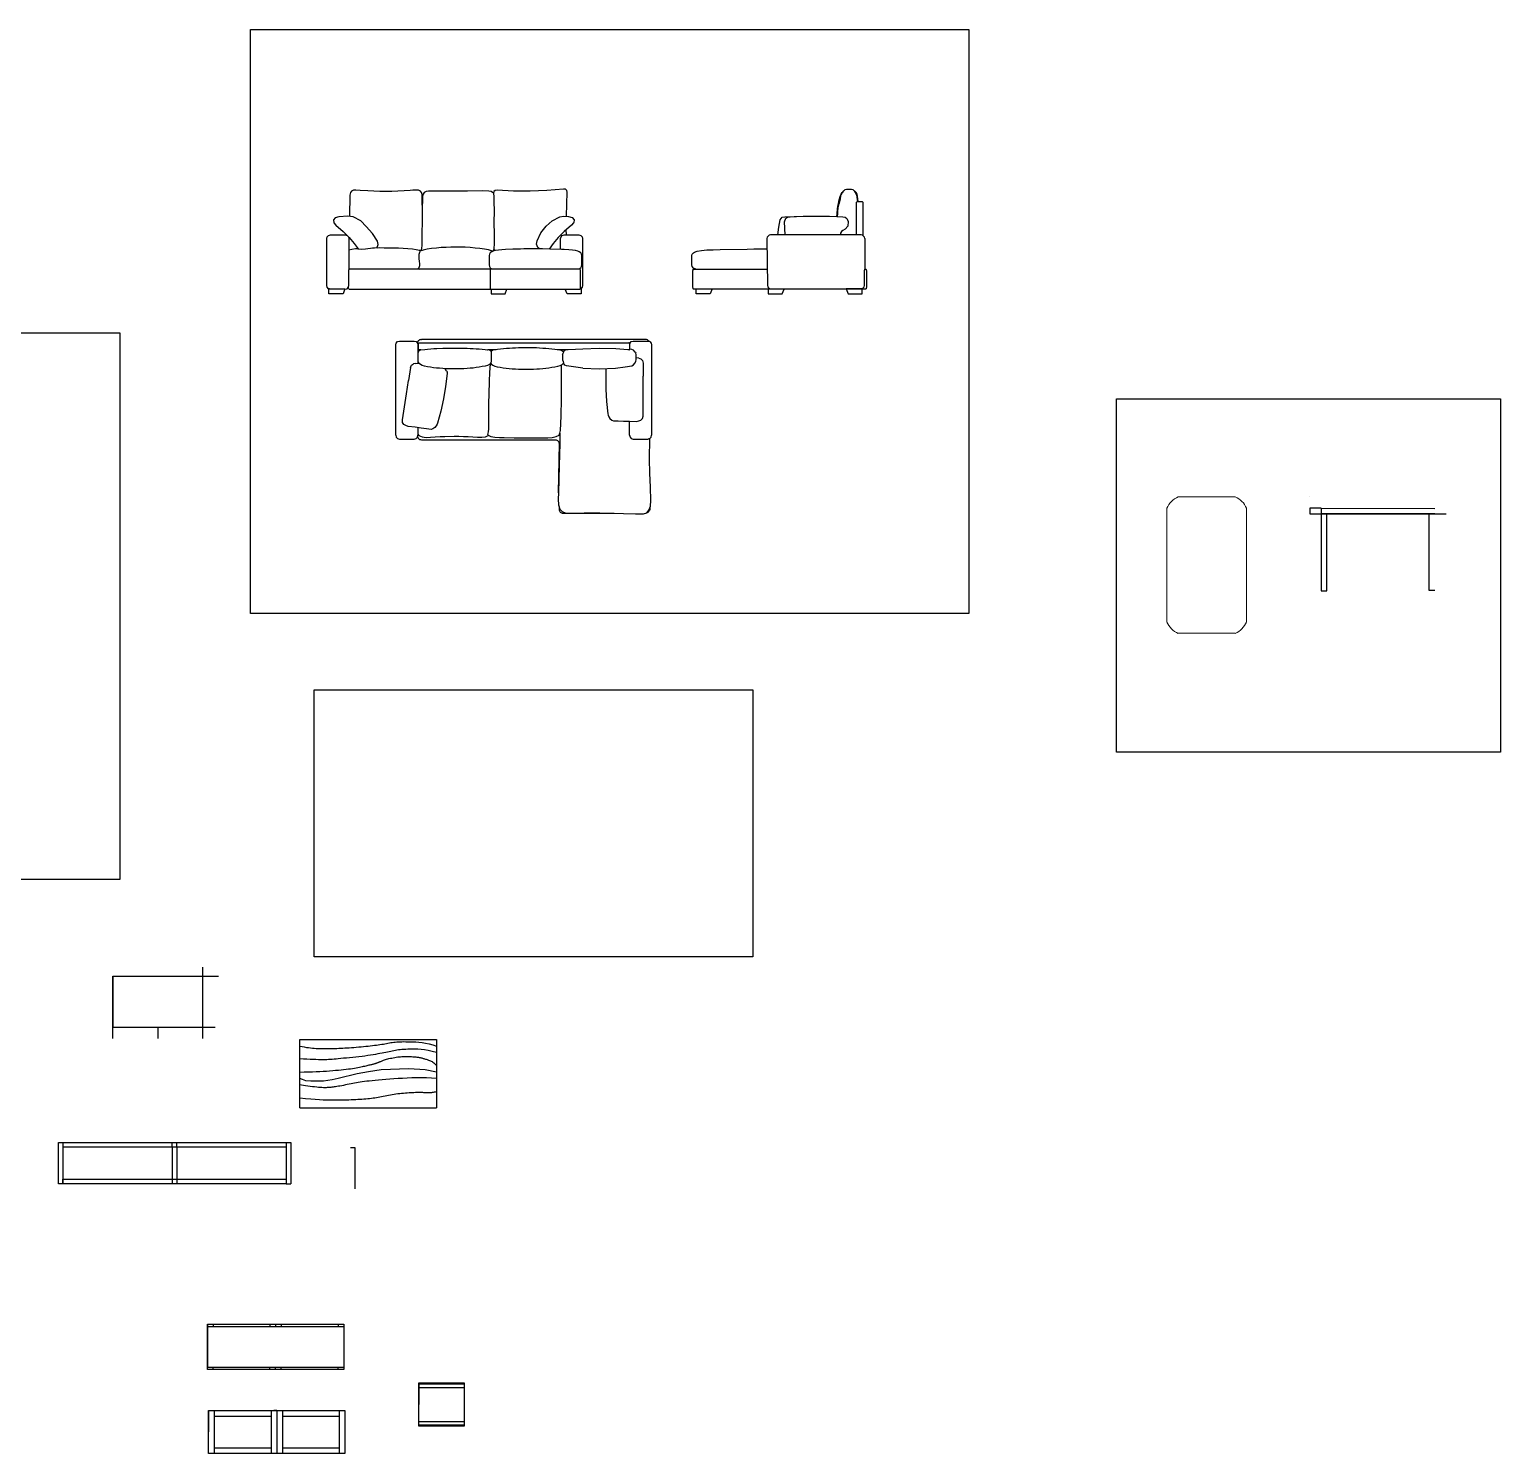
# Model space of a CAD drawing. Header units: inches. Extents: x 82 to 287, y 15 to 173.
# Drawn here: x 95.66 to 108.6, y 160.21 to 172.74 of the extents above; entities that cross this region are included whole.
import ezdxf

# ---------------------------------------------------------------- set-up
doc = ezdxf.new("R2010")
doc.units = ezdxf.units.IN
doc.header["$MEASUREMENT"] = 0
doc.layers.add('A-DOOR-FULL', color=4, linetype='Continuous', lineweight=25)
doc.layers.add('A-FURN', color=8, linetype='Continuous', lineweight=18)
doc.layers.add('ANG010029 Angely Ludres Meridienne Object by Polantis 2012-T1', color=7, linetype='Continuous', true_color=0xf0dfcc)
doc.layers.add('ANG010029 Angely Ludres Meridienne Object by Polantis 2012-T2', color=7, linetype='Continuous', true_color=0x3b2222)

msp = doc.modelspace()

# ---------------------------------------------------------------- linework, layer by layer
at = {"color": 4}
for p, q in [((96.392, 163.858), (96.392, 164.408)), ((96.392, 164.408), (97.322, 164.408)), ((96.392, 164.408), (96.392, 163.958)), ((97.184, 163.858), (97.184, 164.488)), ((96.392, 163.958), (97.292, 163.958)), ((96.392, 163.958), (96.788, 163.958)), ((96.788, 163.958), (96.788, 163.858))]:
    msp.add_line(p, q, dxfattribs=at)
at = {"color": 1, "linetype": 'Continuous'}
msp.add_line((98.036, 163.25), (99.238, 163.25), dxfattribs=at)
at = {"color": 1}
for p, q in [((95.952, 162.945), (95.952, 162.581)), ((95.952, 162.945), (95.952, 162.905)), ((95.952, 162.905), (97.916, 162.905)), ((96.914, 162.905), (96.914, 162.945)), ((96.914, 162.905), (96.914, 162.581)), ((96.954, 162.905), (96.954, 162.945)), ((96.954, 162.905), (96.954, 162.581)), ((97.916, 162.945), (97.916, 162.581)), ((97.916, 162.945), (97.956, 162.945)), ((98.522, 162.899), (98.522, 162.535)), ((95.952, 162.581), (95.952, 162.62)), ((95.952, 162.62), (97.916, 162.62)), ((97.916, 162.581), (97.956, 162.581))]:
    msp.add_line(p, q, dxfattribs=at)
at = {"color": 3}
msp.add_line((98.482, 162.899), (98.522, 162.899), dxfattribs=at)
for p, q in [((97.223, 161.346), (97.223, 160.966)), ((97.223, 161.346), (98.423, 161.346)), ((97.223, 160.946), (97.223, 161.346)), ((97.223, 161.326), (98.423, 161.326)), ((97.273, 161.346), (97.273, 161.326)), ((97.773, 161.346), (97.773, 161.326)), ((97.823, 161.346), (97.823, 161.326)), ((97.873, 161.346), (97.873, 161.326)), ((98.373, 161.346), (98.373, 161.326)), ((98.423, 161.346), (98.423, 160.946)), ((98.423, 161.346), (98.423, 161.146)), ((97.223, 160.946), (97.223, 160.966)), ((97.223, 160.966), (98.423, 160.966)), ((98.423, 160.946), (97.223, 160.946)), ((97.273, 160.946), (97.273, 160.966)), ((97.773, 160.946), (97.773, 160.966)), ((97.823, 160.946), (97.823, 160.966)), ((97.873, 160.946), (97.873, 160.966)), ((98.373, 160.946), (98.373, 160.966)), ((99.083, 160.829), (99.483, 160.829)), ((99.083, 160.449), (99.083, 160.829)), ((99.083, 160.829), (99.083, 160.819)), ((99.083, 160.829), (99.083, 160.639)), ((99.083, 160.819), (99.483, 160.819)), ((99.083, 160.819), (99.083, 160.789)), ((99.083, 160.789), (99.483, 160.789)), ((99.483, 160.829), (99.483, 160.449)), ((97.233, 160.587), (98.433, 160.587)), ((97.233, 160.207), (97.233, 160.587)), ((97.233, 160.587), (97.233, 160.537)), ((97.233, 160.587), (97.833, 160.587)), ((97.233, 160.587), (97.233, 160.397)), ((97.233, 160.587), (97.283, 160.587)), ((97.283, 160.587), (97.283, 160.207)), ((97.283, 160.537), (97.783, 160.537)), ((97.783, 160.587), (97.783, 160.207)), ((97.833, 160.587), (97.808, 160.587)), ((97.833, 160.587), (97.833, 160.207)), ((97.833, 160.587), (97.833, 160.207)), ((97.833, 160.587), (97.833, 160.207)), ((97.883, 160.587), (97.883, 160.207)), ((97.883, 160.587), (97.883, 160.207)), ((97.883, 160.537), (98.383, 160.537)), ((98.383, 160.587), (98.383, 160.207)), ((98.433, 160.587), (98.433, 160.207)), ((99.083, 160.489), (99.483, 160.489)), ((99.083, 160.459), (99.483, 160.459)), ((99.483, 160.449), (99.083, 160.449)), ((98.433, 160.207), (97.233, 160.207)), ((97.283, 160.257), (97.783, 160.257)), ((97.883, 160.257), (98.383, 160.257))]:
    msp.add_line(p, q)
msp.add_lwpolyline([(97.602, 172.738), (103.922, 172.738), (103.922, 167.598), (97.602, 167.598)], close=True, dxfattribs=at)
at = {"color": 0}
msp.add_lwpolyline([(90.202, 170.068), (96.452, 170.068), (96.452, 165.258), (90.202, 165.258)], close=True, dxfattribs=at)
at = {"color": 2}
msp.add_lwpolyline([(105.222, 169.488), (108.602, 169.488), (108.602, 166.378), (105.222, 166.378)], close=True, dxfattribs=at)
at = {"color": 5}
msp.add_lwpolyline([(98.162, 166.928), (102.022, 166.928), (102.022, 164.578), (98.162, 164.578)], close=True, dxfattribs=at)
at = {"color": 1, "linetype": 'Continuous'}
for points in [[(98.036, 163.25), (98.036, 163.85), (99.238, 163.85), (99.238, 163.25)], [(98.036, 163.793), (98.057, 163.789), (98.076, 163.785), (98.094, 163.781), (98.112, 163.779), (98.13, 163.776), (98.147, 163.775), (98.164, 163.773), (98.181, 163.772), (98.199, 163.772), (98.217, 163.771), (98.235, 163.771), (98.253, 163.77), (98.271, 163.77), (98.29, 163.77), (98.308, 163.771), (98.326, 163.771), (98.343, 163.771), (98.361, 163.772), (98.379, 163.773), (98.397, 163.773), (98.415, 163.774), (98.433, 163.776), (98.452, 163.777), (98.472, 163.778), (98.492, 163.78), (98.513, 163.781), (98.533, 163.783), (98.555, 163.785), (98.576, 163.787), (98.597, 163.789), (98.617, 163.791), (98.637, 163.793), (98.656, 163.795), (98.675, 163.797), (98.693, 163.799), (98.71, 163.801), (98.726, 163.803), (98.742, 163.806), (98.757, 163.808), (98.772, 163.81), (98.786, 163.813), (98.799, 163.815), (98.812, 163.818), (98.825, 163.82), (98.837, 163.823), (98.85, 163.825), (98.863, 163.827), (98.876, 163.828), (98.889, 163.83), (98.903, 163.831), (98.917, 163.831), (98.933, 163.831), (98.949, 163.832), (98.968, 163.831), (98.987, 163.831), (99.009, 163.831), (99.033, 163.83), (99.058, 163.829), (99.085, 163.827), (99.114, 163.823), (99.143, 163.819), (99.174, 163.813), (99.206, 163.804), (99.238, 163.793)], [(99.238, 163.736), (99.2, 163.746), (99.165, 163.754), (99.133, 163.759), (99.104, 163.763), (99.076, 163.765), (99.051, 163.765), (99.028, 163.765), (99.007, 163.765), (98.987, 163.764), (98.968, 163.763), (98.951, 163.762), (98.935, 163.761), (98.92, 163.76), (98.905, 163.758), (98.891, 163.756), (98.877, 163.754), (98.864, 163.752), (98.85, 163.749), (98.836, 163.746), (98.822, 163.743), (98.808, 163.74), (98.793, 163.737), (98.777, 163.733), (98.76, 163.73), (98.742, 163.726), (98.723, 163.723), (98.702, 163.719), (98.681, 163.716), (98.658, 163.712), (98.634, 163.709), (98.61, 163.705), (98.584, 163.702), (98.557, 163.699), (98.529, 163.696), (98.502, 163.693), (98.474, 163.69), (98.447, 163.687), (98.422, 163.685), (98.397, 163.682), (98.375, 163.68), (98.355, 163.678), (98.338, 163.677), (98.321, 163.675), (98.305, 163.674), (98.29, 163.673), (98.274, 163.672), (98.258, 163.672), (98.241, 163.672), (98.222, 163.672), (98.201, 163.672), (98.178, 163.673), (98.154, 163.674), (98.127, 163.675), (98.099, 163.676), (98.069, 163.677), (98.036, 163.679)], [(98.036, 163.564), (98.076, 163.565), (98.113, 163.566), (98.148, 163.567), (98.181, 163.569), (98.212, 163.57), (98.243, 163.571), (98.271, 163.573), (98.299, 163.575), (98.326, 163.577), (98.351, 163.579), (98.376, 163.581), (98.399, 163.583), (98.422, 163.586), (98.443, 163.588), (98.464, 163.591), (98.483, 163.593), (98.501, 163.596), (98.517, 163.599), (98.533, 163.602), (98.548, 163.604), (98.561, 163.607), (98.574, 163.61), (98.587, 163.612), (98.598, 163.615), (98.609, 163.617), (98.62, 163.619), (98.629, 163.622), (98.639, 163.624), (98.647, 163.626), (98.655, 163.628), (98.663, 163.629), (98.67, 163.631), (98.676, 163.633), (98.682, 163.634), (98.687, 163.636), (98.692, 163.637), (98.697, 163.638), (98.701, 163.64), (98.706, 163.641), (98.71, 163.643), (98.714, 163.644), (98.718, 163.646), (98.722, 163.647), (98.726, 163.649), (98.73, 163.65), (98.735, 163.652), (98.739, 163.654), (98.744, 163.656), (98.749, 163.658), (98.754, 163.661), (98.76, 163.663), (98.766, 163.665), (98.773, 163.668), (98.781, 163.67), (98.79, 163.673), (98.799, 163.676), (98.81, 163.679), (98.821, 163.682), (98.834, 163.685), (98.846, 163.687), (98.859, 163.69), (98.872, 163.693), (98.885, 163.695), (98.898, 163.697), (98.911, 163.698), (98.923, 163.699), (98.934, 163.7), (98.946, 163.7), (98.957, 163.701), (98.968, 163.701), (98.978, 163.701), (98.989, 163.7), (98.999, 163.7), (99.01, 163.7), (99.02, 163.7), (99.03, 163.699), (99.039, 163.699), (99.048, 163.698), (99.057, 163.697), (99.066, 163.696), (99.074, 163.695), (99.081, 163.694), (99.088, 163.692), (99.095, 163.691), (99.102, 163.689), (99.109, 163.688), (99.115, 163.686), (99.122, 163.684), (99.128, 163.682), (99.135, 163.68), (99.142, 163.678), (99.149, 163.676), (99.156, 163.674), (99.163, 163.671), (99.17, 163.669), (99.177, 163.666), (99.185, 163.663), (99.192, 163.66), (99.2, 163.656), (99.207, 163.651), (99.215, 163.646), (99.222, 163.639), (99.23, 163.631), (99.238, 163.622)], [(99.238, 163.564), (99.139, 163.583), (98.996, 163.593), (98.751, 163.583), (98.642, 163.567), (98.542, 163.547), (98.374, 163.508), (98.321, 163.494), (98.244, 163.485), (98.166, 163.485), (98.132, 163.485), (98.088, 163.488), (98.06, 163.498), (98.036, 163.507)], [(99.238, 163.507), (99.194, 163.51), (99.15, 163.512), (99.107, 163.513), (99.064, 163.513), (99.022, 163.512), (98.981, 163.51), (98.941, 163.508), (98.902, 163.506), (98.864, 163.504), (98.828, 163.501), (98.793, 163.499), (98.76, 163.496), (98.729, 163.493), (98.7, 163.491), (98.673, 163.488), (98.648, 163.485), (98.625, 163.483), (98.605, 163.48), (98.586, 163.477), (98.568, 163.475), (98.551, 163.472), (98.535, 163.469), (98.519, 163.466), (98.503, 163.463), (98.487, 163.46), (98.47, 163.457), (98.454, 163.454), (98.437, 163.45), (98.421, 163.447), (98.405, 163.444), (98.39, 163.441), (98.376, 163.439), (98.363, 163.436), (98.351, 163.434), (98.34, 163.433), (98.329, 163.431), (98.318, 163.43), (98.308, 163.429), (98.298, 163.428), (98.288, 163.427), (98.278, 163.427), (98.267, 163.426), (98.256, 163.426), (98.244, 163.426), (98.231, 163.427), (98.217, 163.428), (98.202, 163.429), (98.185, 163.431), (98.167, 163.433), (98.147, 163.435), (98.127, 163.438), (98.107, 163.44), (98.087, 163.443), (98.068, 163.446), (98.051, 163.448), (98.036, 163.45)], [(98.036, 163.336), (98.087, 163.331), (98.132, 163.327), (98.173, 163.324), (98.21, 163.322), (98.243, 163.32), (98.274, 163.319), (98.302, 163.319), (98.329, 163.319), (98.354, 163.319), (98.379, 163.319), (98.402, 163.319), (98.425, 163.319), (98.447, 163.32), (98.468, 163.32), (98.489, 163.321), (98.509, 163.322), (98.528, 163.323), (98.547, 163.324), (98.565, 163.325), (98.583, 163.326), (98.6, 163.327), (98.617, 163.329), (98.634, 163.33), (98.65, 163.332), (98.666, 163.334), (98.681, 163.336), (98.696, 163.338), (98.711, 163.341), (98.726, 163.343), (98.741, 163.346), (98.756, 163.348), (98.771, 163.351), (98.787, 163.354), (98.802, 163.357), (98.818, 163.36), (98.834, 163.363), (98.85, 163.366), (98.866, 163.369), (98.882, 163.371), (98.899, 163.374), (98.916, 163.376), (98.932, 163.378), (98.949, 163.379), (98.966, 163.381), (98.982, 163.382), (98.998, 163.383), (99.013, 163.384), (99.027, 163.385), (99.041, 163.385), (99.054, 163.386), (99.066, 163.386), (99.077, 163.386), (99.088, 163.386), (99.098, 163.386), (99.107, 163.386), (99.116, 163.386), (99.125, 163.385), (99.133, 163.385), (99.141, 163.385), (99.148, 163.385), (99.155, 163.385), (99.163, 163.384), (99.17, 163.384), (99.177, 163.384), (99.184, 163.385), (99.191, 163.385), (99.198, 163.385), (99.205, 163.386), (99.213, 163.387), (99.221, 163.389), (99.229, 163.391), (99.238, 163.393)]]:
    msp.add_lwpolyline(points, dxfattribs=at)
at = {"color": 1}
for points in [[(97.916, 162.581), (95.912, 162.581), (95.912, 162.945), (97.916, 162.945)], [(97.956, 162.945), (97.956, 162.581)]]:
    msp.add_lwpolyline(points, dxfattribs=at)
at = {"layer": 'A-DOOR-FULL', "color": 1, "lineweight": 5}
for p, q in [((105.766, 168.625), (105.766, 168.625)), ((106.923, 168.625), (106.923, 168.625))]:
    msp.add_line(p, q, dxfattribs=at)
at = {"layer": 'A-DOOR-FULL', "color": 1}
for p, q in [((107.023, 168.525), (106.923, 168.525)), ((106.923, 168.525), (106.923, 168.475)), ((106.923, 168.475), (108.123, 168.475)), ((107.023, 168.525), (107.023, 168.475)), ((107.023, 168.525), (108.023, 168.524)), ((108.023, 168.475), (107.023, 168.475)), ((107.023, 168.475), (107.023, 167.799)), ((107.073, 167.799), (107.073, 168.475)), ((107.973, 167.8), (107.973, 168.475)), ((107.023, 167.799), (107.073, 167.799)), ((108.023, 167.8), (107.973, 167.8))]:
    msp.add_line(p, q, dxfattribs=at)
at = {"layer": 'A-DOOR-FULL', "color": 1, "lineweight": 5}
for centre, start, end in [((105.837, 168.454), 112.5, 157.5), ((106.196, 168.454), 22.5, 67.5), ((105.837, 167.595), 202.5544, 247.5544), ((106.196, 167.595), 292.4456, 337.4456)]:
    msp.add_arc(centre, 0.185, start, end, dxfattribs=at)
at = {"layer": 'A-FURN', "color": 1, "lineweight": 5}
for p, q in [((106.266, 168.625), (105.766, 168.625)), ((105.666, 168.525), (105.666, 167.525)), ((106.366, 167.525), (106.366, 168.525)), ((105.766, 167.425), (106.266, 167.425))]:
    msp.add_line(p, q, dxfattribs=at)
at = {"layer": 'ANG010029 Angely Ludres Meridienne Object by Polantis 2012-T1', "color": 6}
for p, q in [((102.147, 170.898), (102.151, 170.485)), ((102.976, 170.93), (102.179, 170.93)), ((103.008, 170.898), (103.008, 170.63)), ((103.005, 170.616), (103.007, 170.628)), ((103.007, 170.628), (103.008, 170.63)), ((103.005, 170.611), (103.005, 170.616)), ((103.005, 170.595), (103.005, 170.611)), ((103.005, 170.485), (103.005, 170.595)), ((102.846, 170.452), (101.665, 170.452)), ((102.179, 170.456), (102.976, 170.456)), ((98.881, 169.963), (98.885, 169.979)), ((98.885, 169.979), (98.897, 169.991)), ((98.897, 169.991), (98.913, 169.995)), ((98.913, 169.995), (99.043, 169.995)), ((99.043, 169.995), (99.059, 169.991)), ((99.059, 169.991), (99.071, 169.979)), ((99.071, 169.979), (99.075, 169.963)), ((99.081, 169.974), (99.083, 169.978)), ((99.081, 169.927), (99.081, 169.974)), ((99.083, 169.978), (99.086, 169.981)), ((99.091, 170.006), (99.085, 170.002)), ((99.086, 169.981), (99.09, 169.982)), ((99.09, 169.982), (100.932, 169.982)), ((99.098, 170.009), (99.091, 170.006)), ((99.098, 170.009), (99.106, 170.01)), ((101.08, 170.01), (99.106, 170.01)), ((100.936, 169.981), (100.932, 169.982)), ((100.939, 169.978), (100.936, 169.981)), ((100.94, 169.974), (100.939, 169.978)), ((100.94, 169.973), (100.942, 169.979)), ((100.94, 169.927), (100.94, 169.974)), ((100.942, 169.979), (100.953, 169.991)), ((100.953, 169.991), (100.969, 169.995)), ((100.969, 169.995), (101.1, 169.995)), ((101.088, 170.009), (101.08, 170.01)), ((101.095, 170.006), (101.088, 170.009)), ((101.102, 170.002), (101.095, 170.006)), ((101.1, 169.995), (101.116, 169.991)), ((101.116, 169.991), (101.127, 169.979)), ((101.127, 169.979), (101.132, 169.963)), ((98.881, 169.167), (98.881, 169.963)), ((99.075, 169.963), (99.075, 169.801)), ((99.075, 169.963), (99.075, 169.963)), ((99.083, 169.923), (99.081, 169.927)), ((99.086, 169.92), (99.083, 169.923)), ((99.086, 169.92), (99.09, 169.919)), ((99.1, 169.919), (99.09, 169.919)), ((99.763, 169.919), (99.691, 169.919)), ((100.397, 169.919), (100.301, 169.919)), ((100.325, 169.919), (100.328, 169.918)), ((100.345, 169.911), (100.328, 169.918)), ((100.345, 169.911), (100.345, 169.911)), ((100.349, 169.879), (100.353, 169.89)), ((100.353, 169.89), (100.353, 169.891)), ((100.356, 169.901), (100.367, 169.915)), ((100.367, 169.915), (100.376, 169.919)), ((100.932, 169.919), (100.924, 169.919)), ((100.936, 169.92), (100.932, 169.919)), ((100.936, 169.92), (100.939, 169.923)), ((100.939, 169.923), (100.94, 169.927)), ((100.957, 169.922), (100.939, 169.924)), ((100.973, 169.915), (100.957, 169.922)), ((100.987, 169.899), (100.973, 169.915)), ((100.987, 169.899), (100.992, 169.89)), ((100.996, 169.878), (100.992, 169.89)), ((100.996, 169.832), (100.996, 169.878)), ((100.998, 169.85), (100.996, 169.85)), ((101.02, 169.845), (100.998, 169.85)), ((101.02, 169.845), (101.038, 169.84)), ((101.132, 169.963), (101.132, 169.167)), ((101.132, 169.963), (101.132, 169.963)), ((99.011, 169.763), (98.993, 169.648)), ((99.011, 169.763), (99.019, 169.784)), ((99.019, 169.784), (99.036, 169.797)), ((99.055, 169.799), (99.036, 169.797)), ((99.055, 169.799), (99.077, 169.801)), ((99.077, 169.801), (99.086, 169.799)), ((99.087, 169.799), (99.087, 169.799)), ((99.087, 169.799), (99.087, 169.799)), ((99.316, 169.751), (99.311, 169.753)), ((99.328, 169.731), (99.316, 169.751)), ((99.328, 169.731), (99.332, 169.722)), ((99.332, 169.722), (99.333, 169.71)), ((100.355, 169.798), (100.356, 169.801)), ((100.367, 169.785), (100.356, 169.801)), ((100.383, 169.777), (100.367, 169.785)), ((100.527, 169.759), (100.383, 169.777)), ((100.527, 169.759), (100.67, 169.753)), ((100.67, 169.753), (100.813, 169.759)), ((100.73, 169.755), (100.728, 169.686)), ((100.813, 169.759), (100.9, 169.769)), ((100.985, 169.802), (100.987, 169.805)), ((100.987, 169.805), (100.992, 169.819)), ((100.992, 169.819), (100.996, 169.832)), ((101.053, 169.824), (101.038, 169.84)), ((101.053, 169.824), (101.058, 169.803)), ((101.058, 169.803), (101.058, 169.686)), ((98.975, 169.532), (98.993, 169.648)), ((99.319, 169.597), (99.301, 169.487)), ((99.333, 169.71), (99.319, 169.597)), ((100.728, 169.686), (100.729, 169.574)), ((101.058, 169.569), (101.058, 169.686)), ((98.957, 169.417), (98.975, 169.532)), ((99.301, 169.487), (99.278, 169.38)), ((100.729, 169.574), (100.735, 169.465)), ((100.735, 169.465), (100.747, 169.356)), ((101.058, 169.452), (101.058, 169.569)), ((98.939, 169.302), (98.957, 169.417)), ((99.278, 169.38), (99.249, 169.275)), ((100.747, 169.356), (100.75, 169.345)), ((100.75, 169.345), (100.757, 169.329)), ((100.757, 169.329), (100.765, 169.314)), ((101.053, 169.314), (101.058, 169.336)), ((101.058, 169.336), (101.058, 169.452)), ((98.941, 169.28), (98.939, 169.302)), ((98.953, 169.262), (98.941, 169.28)), ((98.97, 169.254), (98.953, 169.262)), ((98.991, 169.245), (98.97, 169.254)), ((99.051, 169.238), (98.991, 169.245)), ((99.104, 169.231), (99.051, 169.238)), ((99.075, 169.235), (99.075, 169.167)), ((99.151, 169.225), (99.104, 169.231)), ((99.192, 169.219), (99.151, 169.225)), ((99.206, 169.224), (99.192, 169.219)), ((99.225, 169.235), (99.206, 169.224)), ((99.235, 169.249), (99.225, 169.235)), ((99.245, 169.264), (99.235, 169.249)), ((99.249, 169.275), (99.245, 169.264)), ((100.765, 169.314), (100.783, 169.3)), ((100.783, 169.3), (100.796, 169.293)), ((100.796, 169.293), (100.837, 169.293)), ((100.837, 169.293), (100.884, 169.292)), ((100.884, 169.292), (100.938, 169.29)), ((100.937, 169.167), (100.937, 169.29)), ((100.938, 169.29), (100.998, 169.288)), ((100.998, 169.288), (101.02, 169.294)), ((101.018, 169.293), (101.02, 169.293)), ((101.02, 169.294), (101.038, 169.299)), ((101.038, 169.299), (101.053, 169.314)), ((98.881, 169.167), (98.885, 169.151)), ((98.885, 169.151), (98.897, 169.139)), ((98.897, 169.139), (98.913, 169.134)), ((98.913, 169.134), (99.043, 169.134)), ((99.043, 169.134), (99.059, 169.139)), ((99.059, 169.139), (99.071, 169.151)), ((99.059, 169.139), (99.059, 169.139)), ((99.071, 169.151), (99.075, 169.167)), ((99.071, 169.151), (99.071, 169.151)), ((99.075, 169.167), (99.075, 169.167)), ((100.937, 169.167), (100.942, 169.151)), ((100.942, 169.151), (100.953, 169.139)), ((100.953, 169.139), (100.969, 169.134)), ((100.969, 169.134), (101.1, 169.134)), ((101.1, 169.134), (101.116, 169.139)), ((101.108, 169.136), (101.104, 169.136)), ((101.108, 169.137), (101.108, 169.136)), ((101.11, 169.136), (101.108, 169.136)), ((101.11, 169.137), (101.11, 169.137)), ((101.11, 169.137), (101.11, 169.137)), ((101.11, 169.137), (101.11, 169.136)), ((101.11, 169.137), (101.11, 169.136)), ((101.116, 169.139), (101.127, 169.151)), ((101.116, 169.139), (101.116, 169.139)), ((101.127, 169.151), (101.132, 169.167)), ((101.127, 169.151), (101.127, 169.151)), ((101.132, 169.167), (101.132, 169.167))]:
    msp.add_line(p, q, dxfattribs=at)
for points in [[(99.114, 171.192), (99.113, 171.236), (99.114, 171.265), (99.112, 171.285), (99.107, 171.303), (99.097, 171.316), (99.08, 171.323), (99.058, 171.325), (99.032, 171.325), (99.007, 171.32), (98.954, 171.317), (98.9, 171.314), (98.847, 171.313), (98.794, 171.313), (98.741, 171.313), (98.687, 171.315), (98.634, 171.317), (98.568, 171.322), (98.529, 171.325), (98.508, 171.323), (98.491, 171.316), (98.481, 171.302), (98.476, 171.281), (98.473, 171.094)], [(99.728, 170.785), (99.737, 170.789), (99.747, 170.802), (99.748, 170.821), (99.749, 170.841), (99.749, 170.864), (99.749, 170.932), (99.748, 171.045), (99.749, 171.136), (99.748, 171.226), (99.747, 171.27), (99.744, 171.291), (99.742, 171.297), (99.72, 171.311), (99.699, 171.315), (99.647, 171.317), (99.513, 171.316), (99.38, 171.316), (99.222, 171.316), (99.17, 171.315), (99.148, 171.311), (99.132, 171.303), (99.122, 171.289), (99.117, 171.27), (99.115, 171.249), (99.115, 171.226), (99.114, 171.181), (99.114, 171.157), (99.114, 171.136), (99.113, 171.065), (99.112, 171.019), (99.111, 170.973), (99.11, 170.923), (99.111, 170.901), (99.111, 170.87), (99.11, 170.836), (99.108, 170.813), (99.105, 170.8), (99.098, 170.792), (99.096, 170.789)], [(100.382, 171.094), (100.389, 171.305), (100.385, 171.321), (100.374, 171.332), (100.358, 171.334), (100.211, 171.32), (100.064, 171.314), (99.918, 171.315), (99.773, 171.325), (99.756, 171.322), (99.745, 171.312), (99.742, 171.297)], [(102.762, 171.091), (102.762, 171.093), (102.764, 171.115), (102.768, 171.159), (102.772, 171.182), (102.776, 171.204), (102.78, 171.226), (102.786, 171.249), (102.792, 171.27), (102.799, 171.288), (102.808, 171.302), (102.818, 171.31)], [(102.768, 171.091), (102.77, 171.115), (102.772, 171.137), (102.774, 171.169), (102.782, 171.204), (102.793, 171.249), (102.797, 171.27), (102.801, 171.283), (102.812, 171.302), (102.823, 171.318), (102.835, 171.33), (102.847, 171.334), (102.89, 171.334), (102.903, 171.33), (102.913, 171.318), (102.924, 171.304), (102.935, 171.283), (102.944, 171.22)], [(102.951, 171.22), (102.947, 171.249), (102.944, 171.27), (102.94, 171.288), (102.933, 171.302), (102.925, 171.31), (102.917, 171.313)], [(102.995, 170.922), (102.995, 171.212), (102.994, 171.216), (102.991, 171.219), (102.987, 171.22), (102.94, 171.22), (102.935, 171.219), (102.932, 171.216), (102.931, 171.212), (102.931, 170.93)], [(98.348, 171.081), (98.332, 171.063), (98.336, 171.037), (98.354, 171.015), (98.417, 170.96), (98.452, 170.926), (98.471, 170.907), (98.515, 170.856), (98.549, 170.807)], [(98.714, 170.815), (98.725, 170.846), (98.72, 170.874), (98.675, 170.942), (98.619, 171.005), (98.572, 171.054), (98.507, 171.088), (98.459, 171.096), (98.379, 171.09), (98.348, 171.081)], [(100.147, 170.807), (100.132, 170.82), (100.12, 170.849), (100.124, 170.879), (100.158, 170.948), (100.203, 171.006), (100.258, 171.053), (100.324, 171.09), (100.358, 171.096), (100.4, 171.093), (100.433, 171.083), (100.451, 171.063), (100.448, 171.038), (100.446, 171.037)], [(100.446, 171.037), (100.428, 171.015), (100.364, 170.96), (100.31, 170.907), (100.265, 170.856), (100.23, 170.806)], [(102.242, 170.93), (102.251, 170.999), (102.263, 171.064), (102.282, 171.086), (102.304, 171.09), (102.466, 171.094), (102.582, 171.096)], [(102.306, 170.93), (102.3, 171.045), (102.313, 171.077), (102.328, 171.086), (102.35, 171.09), (102.466, 171.094)], [(102.582, 171.096), (102.697, 171.094), (102.762, 171.091), (102.768, 171.091), (102.814, 171.089), (102.836, 171.086), (102.85, 171.076), (102.857, 171.064), (102.863, 171.048), (102.858, 171.006), (102.835, 170.981), (102.815, 170.97), (102.802, 170.961), (102.795, 170.946), (102.797, 170.93)], [(98.297, 170.455), (98.29, 170.457), (98.278, 170.469), (98.274, 170.485), (98.274, 170.898), (98.278, 170.914), (98.29, 170.926), (98.306, 170.93), (98.436, 170.93), (98.452, 170.926), (98.464, 170.914), (98.468, 170.898), (98.468, 170.627)], [(100.33, 170.803), (100.33, 170.898), (100.335, 170.914), (100.346, 170.926), (100.362, 170.93), (100.492, 170.93), (100.508, 170.926), (100.52, 170.914), (100.525, 170.898), (100.525, 170.485), (100.52, 170.469), (100.508, 170.457), (100.504, 170.456)], [(100.382, 170.93), (100.381, 170.975)], [(99.099, 170.788), (99.09, 170.792), (99.061, 170.8), (99.029, 170.805), (98.988, 170.808), (98.905, 170.813), (98.863, 170.814), (98.822, 170.815), (98.78, 170.815), (98.737, 170.816), (98.695, 170.815), (98.677, 170.815), (98.657, 170.812), (98.635, 170.808), (98.613, 170.806), (98.578, 170.802), (98.552, 170.805), (98.55, 170.806), (98.547, 170.809), (98.525, 170.808), (98.493, 170.803), (98.468, 170.796)], [(99.73, 170.784), (99.722, 170.789), (99.696, 170.798), (99.661, 170.806), (99.621, 170.811), (99.578, 170.815), (99.535, 170.819), (99.492, 170.821), (99.45, 170.822), (99.407, 170.822), (99.365, 170.822), (99.323, 170.82), (99.28, 170.818), (99.238, 170.814), (99.196, 170.81), (99.156, 170.804), (99.122, 170.797), (99.094, 170.786), (99.089, 170.776), (99.083, 170.759), (99.084, 170.717), (99.086, 170.702), (99.09, 170.673), (99.09, 170.659), (99.086, 170.648), (99.081, 170.634), (99.067, 170.63)], [(99.105, 170.8), (99.107, 170.791)], [(100.492, 170.63), (100.496, 170.631), (100.509, 170.641), (100.515, 170.653), (100.518, 170.667), (100.518, 170.749), (100.515, 170.762), (100.508, 170.772), (100.495, 170.781), (100.483, 170.787), (100.462, 170.793), (100.435, 170.797), (100.404, 170.8), (100.362, 170.802), (100.338, 170.803), (100.239, 170.806), (100.173, 170.807), (100.141, 170.807), (100.107, 170.807), (100.075, 170.807), (100.042, 170.807), (100.009, 170.807), (99.977, 170.806), (99.944, 170.806), (99.912, 170.804), (99.847, 170.801), (99.814, 170.8), (99.784, 170.797), (99.757, 170.793), (99.736, 170.787), (99.724, 170.781), (99.712, 170.772), (99.705, 170.761), (99.703, 170.749), (99.703, 170.668), (99.705, 170.653), (99.711, 170.641), (99.723, 170.631), (99.727, 170.63)], [(99.755, 170.792), (99.747, 170.801)], [(101.52, 170.63), (101.501, 170.639), (101.49, 170.652), (101.486, 170.666), (101.486, 170.697), (101.486, 170.738), (101.486, 170.75), (101.489, 170.762), (101.5, 170.772), (101.509, 170.778), (101.532, 170.787), (101.57, 170.794), (101.619, 170.798), (101.675, 170.8), (101.735, 170.802), (101.974, 170.806), (102.033, 170.807), (102.093, 170.807), (102.148, 170.807)], [(98.472, 170.63), (98.47, 170.63), (98.469, 170.628), (98.467, 170.625), (98.467, 170.624), (98.466, 170.621), (98.466, 170.616), (98.465, 170.611), (98.465, 170.603), (98.465, 170.595), (98.465, 170.487), (98.465, 170.479)], [(98.47, 170.629), (98.468, 170.63)], [(100.503, 170.455), (100.505, 170.461), (100.506, 170.466), (100.507, 170.472), (100.507, 170.479), (100.507, 170.487), (100.507, 170.595), (100.507, 170.603), (100.507, 170.611), (100.506, 170.616), (100.505, 170.621), (100.504, 170.625), (100.503, 170.628), (100.501, 170.63), (100.5, 170.63), (98.472, 170.63)], [(99.081, 170.634), (99.092, 170.63)], [(99.718, 170.63), (99.716, 170.63), (99.714, 170.628), (99.713, 170.625), (99.712, 170.621), (99.711, 170.616), (99.711, 170.611), (99.71, 170.603), (99.71, 170.595), (99.71, 170.487), (99.71, 170.479), (99.711, 170.472), (99.711, 170.466), (99.712, 170.461), (99.713, 170.457), (99.714, 170.455), (99.716, 170.453), (99.718, 170.452)], [(99.712, 170.63), (99.722, 170.633)], [(101.525, 170.452), (101.503, 170.452), (101.501, 170.453), (101.499, 170.455), (101.498, 170.457), (101.497, 170.461), (101.496, 170.466), (101.496, 170.472), (101.495, 170.479), (101.495, 170.487), (101.495, 170.595), (101.495, 170.603), (101.496, 170.611), (101.496, 170.616), (101.497, 170.621), (101.498, 170.625), (101.499, 170.628), (101.501, 170.63), (101.503, 170.63), (102.15, 170.63)], [(103.008, 170.63), (103.015, 170.63), (103.017, 170.63), (103.018, 170.628), (103.02, 170.625), (103.021, 170.621), (103.022, 170.616), (103.022, 170.611), (103.023, 170.603), (103.023, 170.595), (103.023, 170.487), (103.023, 170.479), (103.022, 170.472), (103.022, 170.466), (103.021, 170.461), (103.02, 170.457), (103.018, 170.455), (103.017, 170.453), (103.015, 170.452), (102.986, 170.452)], [(98.433, 170.453), (98.436, 170.453), (98.452, 170.457), (98.464, 170.469), (98.465, 170.472), (98.465, 170.479)], [(98.472, 170.452), (98.47, 170.453), (98.469, 170.455), (98.467, 170.457), (98.466, 170.461), (98.465, 170.466), (98.465, 170.472)], [(98.472, 170.452), (100.499, 170.452), (100.501, 170.453), (100.503, 170.455)], [(99.085, 170.002), (99.079, 169.997), (99.075, 169.991), (99.072, 169.984), (99.072, 169.977)], [(101.102, 170.002), (101.107, 169.997), (101.11, 169.992)], [(99.718, 169.804), (99.705, 169.79), (99.689, 169.782), (99.667, 169.775), (99.642, 169.771), (99.615, 169.766), (99.588, 169.763), (99.562, 169.759), (99.535, 169.757), (99.508, 169.754), (99.481, 169.753), (99.455, 169.752), (99.428, 169.751), (99.401, 169.751), (99.374, 169.751), (99.348, 169.752), (99.321, 169.753), (99.294, 169.754), (99.267, 169.757), (99.24, 169.759), (99.214, 169.762), (99.187, 169.766), (99.16, 169.77), (99.135, 169.775), (99.114, 169.782), (99.097, 169.79), (99.087, 169.799), (99.079, 169.812), (99.077, 169.822), (99.077, 169.833), (99.077, 169.885), (99.081, 169.9), (99.085, 169.908), (99.096, 169.918), (99.1, 169.919)], [(99.1, 169.919), (99.136, 169.923), (99.161, 169.926), (99.188, 169.928), (99.215, 169.93), (99.241, 169.931), (99.295, 169.933), (99.321, 169.934), (99.348, 169.934), (99.375, 169.935), (99.401, 169.935), (99.428, 169.935), (99.454, 169.934), (99.481, 169.934), (99.508, 169.933), (99.534, 169.932), (99.561, 169.931), (99.588, 169.929), (99.614, 169.928), (99.641, 169.926), (99.666, 169.923), (99.688, 169.919), (99.691, 169.919)], [(99.703, 169.919), (99.706, 169.918), (99.715, 169.909), (99.719, 169.904)], [(99.743, 169.919), (99.736, 169.916), (99.724, 169.907), (99.719, 169.904), (99.72, 169.898), (99.721, 169.885), (99.721, 169.822), (99.719, 169.812), (99.718, 169.804), (99.724, 169.794), (99.734, 169.784), (99.752, 169.776), (99.774, 169.769), (99.799, 169.765), (99.826, 169.761), (99.853, 169.758), (99.879, 169.755), (99.906, 169.753), (99.933, 169.751), (99.96, 169.749), (99.987, 169.749), (100.014, 169.748), (100.04, 169.748), (100.067, 169.749), (100.094, 169.749), (100.121, 169.751), (100.147, 169.753), (100.174, 169.755), (100.201, 169.758), (100.228, 169.761), (100.254, 169.765), (100.281, 169.769), (100.306, 169.774), (100.328, 169.781), (100.345, 169.789), (100.355, 169.798)], [(100.301, 169.919), (100.281, 169.921), (100.227, 169.928), (100.201, 169.93), (100.174, 169.932), (100.147, 169.934), (100.12, 169.936), (100.094, 169.937), (100.067, 169.937), (100.04, 169.938), (100.014, 169.938), (99.987, 169.937), (99.961, 169.937), (99.934, 169.935), (99.907, 169.934), (99.881, 169.932), (99.854, 169.93), (99.828, 169.928), (99.801, 169.925), (99.776, 169.921), (99.763, 169.919)], [(100.345, 169.911), (100.355, 169.904), (100.356, 169.901)], [(100.349, 169.879), (100.349, 169.877), (100.349, 169.833), (100.349, 169.832), (100.353, 169.817), (100.356, 169.801)], [(100.356, 169.901), (100.353, 169.891)], [(100.924, 169.919), (100.816, 169.927), (100.671, 169.931), (100.526, 169.926), (100.397, 169.919)], [(99.69, 169.173), (99.69, 169.175), (99.698, 169.198), (99.699, 169.225), (99.7, 169.301), (99.7, 169.377), (99.7, 169.415), (99.701, 169.449), (99.703, 169.529), (99.706, 169.643), (99.709, 169.719), (99.713, 169.795)], [(99.69, 169.173), (99.693, 169.169), (99.718, 169.156), (99.752, 169.15), (99.793, 169.147), (99.836, 169.147), (99.922, 169.146), (100.05, 169.146), (100.176, 169.145), (100.218, 169.145), (100.256, 169.148), (100.291, 169.155), (100.318, 169.169), (100.325, 169.185), (100.329, 169.21), (100.335, 169.334), (100.339, 169.487), (100.339, 169.64), (100.338, 169.755), (100.339, 169.786)], [(100.9, 169.769), (100.957, 169.778), (100.973, 169.786), (100.985, 169.802)], [(99.072, 169.155), (99.075, 169.147), (99.079, 169.141), (99.084, 169.135), (99.091, 169.131), (99.098, 169.129), (99.106, 169.128), (100.284, 169.128), (100.292, 169.127), (100.299, 169.124), (100.305, 169.12), (100.311, 169.115), (100.315, 169.109), (100.317, 169.101), (100.318, 169.094), (100.311, 168.66)], [(99.075, 169.176), (99.084, 169.164), (99.112, 169.153), (99.147, 169.148), (99.186, 169.15), (99.228, 169.153), (99.27, 169.155), (99.312, 169.157), (99.395, 169.158), (99.437, 169.158), (99.478, 169.157), (99.519, 169.155), (99.559, 169.153), (99.601, 169.151), (99.637, 169.149), (99.67, 169.153), (99.695, 169.165), (99.697, 169.167)], [(100.325, 169.185), (100.323, 169.094), (100.319, 168.901), (100.312, 168.66), (100.31, 168.604), (100.314, 168.555), (100.325, 168.518), (100.345, 168.496), (100.372, 168.486), (100.403, 168.483), (100.539, 168.485), (100.607, 168.485), (100.676, 168.485), (100.78, 168.483), (100.885, 168.48), (100.991, 168.475), (101.06, 168.475), (101.089, 168.486), (101.109, 168.507), (101.121, 168.544), (101.125, 168.593), (101.122, 168.711), (101.117, 168.834), (101.114, 168.958), (101.116, 169.139)], [(100.318, 168.541), (100.318, 168.517)], [(100.353, 168.482), (100.802, 168.482)], [(101.115, 168.512), (101.118, 168.512), (101.118, 168.535)]]:
    msp.add_lwpolyline(points, dxfattribs=at)
for centre, radius, start, end in [((102.182, 170.895), 0.0351, 94.7919, 175.2079), ((102.973, 170.895), 0.0351, 4.792, 85.2082), ((102.183, 170.487), 0.0317, 184.5399, 263.5738), ((102.971, 170.489), 0.0341, 277.5046, 351.9685), ((100.352, 168.516), 0.0341, 179.6308, 270.1612), ((101.08, 168.517), 0.0346, 273.5159, 9.8411)]:
    msp.add_arc(centre, radius, start, end, dxfattribs=at)
at = {"layer": 'ANG010029 Angely Ludres Meridienne Object by Polantis 2012-T2', "color": 6}
for points in [[(98.434, 170.455), (98.417, 170.411), (98.293, 170.411), (98.293, 170.455), (98.434, 170.455)], [(99.719, 170.452), (99.719, 170.411), (99.842, 170.411), (99.859, 170.452)], [(100.503, 170.455), (100.511, 170.455), (100.511, 170.411), (100.388, 170.411), (100.371, 170.452)], [(101.648, 170.411), (101.525, 170.411), (101.525, 170.455), (101.525, 170.455), (101.666, 170.455), (101.648, 170.411)], [(102.159, 170.452), (102.159, 170.411), (102.282, 170.411), (102.299, 170.452)], [(102.986, 170.411), (102.986, 170.455), (102.845, 170.455), (102.863, 170.411), (102.986, 170.411)]]:
    msp.add_lwpolyline(points, dxfattribs=at)

doc.saveas('drawing.dxf')
